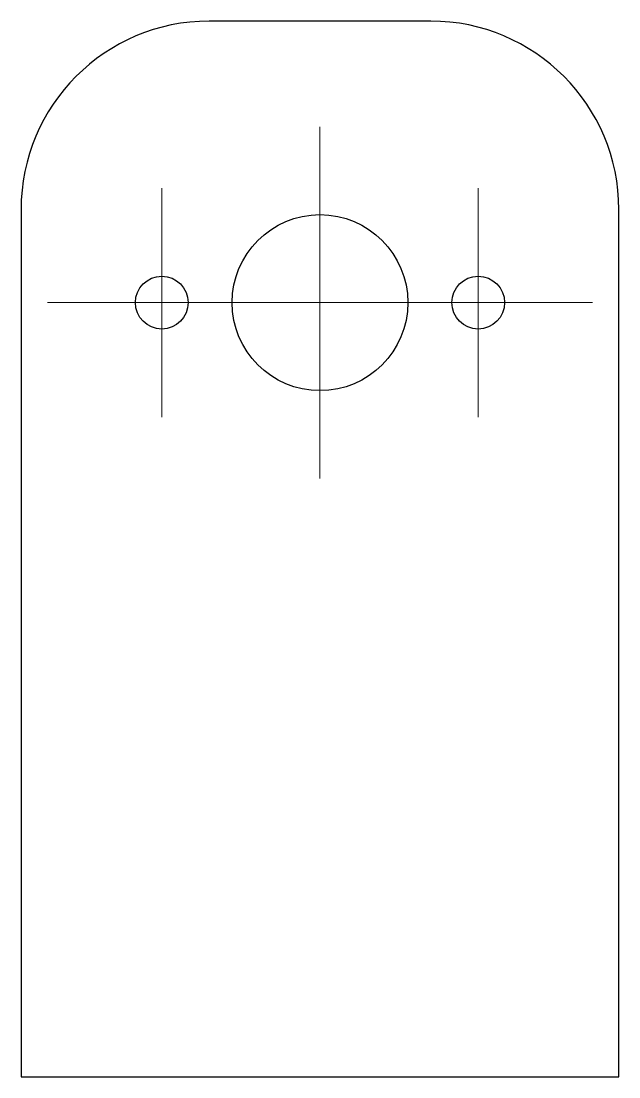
# Model space of a CAD drawing. Header units: millimetres. Extents: x 98.8 to 115.8, y 195.3 to 225.3.
import ezdxf

# ---------------------------------------------------------------- set-up
doc = ezdxf.new("R2010")
doc.units = ezdxf.units.MM

# ---------------------------------------------------------------- blocks, each defined once
blk = doc.blocks.new('SW_CENTERMARKSYMBOL_0')
at = {"color": 0, "linetype": 'Continuous', "lineweight": 18}
for p, q in [((0, 2.5), (0, 5)), ((0, 0), (0, 2.5)), ((-2.5, 0), (-5, 0)), ((0, 0), (-2.5, 0)), ((0, 0), (0, -2.5)), ((0, 0), (2.5, 0)), ((2.5, 0), (5, 0)), ((0, -2.5), (0, -5))]:
    blk.add_line(p, q, dxfattribs=at)
blk = doc.blocks.new('SW_CENTERMARKSYMBOL_1')
at = {"color": 0, "linetype": 'Continuous', "lineweight": 18}
for p, q in [((0, 2.5), (0, 3.25)), ((0, 0), (0, 2.5)), ((-2.5, 0), (-3.25, 0)), ((0, 0), (-2.5, 0)), ((0, 0), (0, -2.5)), ((0, 0), (2.5, 0)), ((2.5, 0), (3.25, 0)), ((0, -2.5), (0, -3.25))]:
    blk.add_line(p, q, dxfattribs=at)
blk = doc.blocks.new('SW_CENTERMARKSYMBOL_2')
at = {"color": 0, "linetype": 'Continuous', "lineweight": 18}
for p, q in [((0, 2.5), (0, 3.25)), ((0, 0), (0, 2.5)), ((-2.5, 0), (-3.25, 0)), ((0, 0), (-2.5, 0)), ((0, 0), (0, -2.5)), ((0, 0), (2.5, 0)), ((2.5, 0), (3.25, 0)), ((0, -2.5), (0, -3.25))]:
    blk.add_line(p, q, dxfattribs=at)

msp = doc.modelspace()

# ---------------------------------------------------------------- linework, layer by layer
at = {"color": 7, "linetype": 'Continuous', "lineweight": 25}
for p, q in [((110.48, 225.343), (104.18, 225.343)), ((98.83, 219.993), (98.83, 195.343)), ((115.83, 195.343), (115.83, 219.993)), ((98.83, 195.343), (115.83, 195.343))]:
    msp.add_line(p, q, dxfattribs=at)
for centre, radius in [((107.33, 217.343), 2.5), ((102.83, 217.343), 0.75), ((111.83, 217.343), 0.75)]:
    msp.add_circle(centre, radius, dxfattribs=at)
for centre, start, end in [((104.18, 219.993), 90, 180), ((110.48, 219.993), 0, 90)]:
    msp.add_arc(centre, 5.35, start, end, dxfattribs=at)

# ---------------------------------------------------------------- block references
at = {"color": 7, "linetype": 'Continuous', "lineweight": 18}
for name, p in [('SW_CENTERMARKSYMBOL_0', (107.33, 217.343)), ('SW_CENTERMARKSYMBOL_2', (102.83, 217.343)), ('SW_CENTERMARKSYMBOL_1', (111.83, 217.343))]:
    msp.add_blockref(name, p, dxfattribs=at)

doc.saveas('drawing.dxf')
